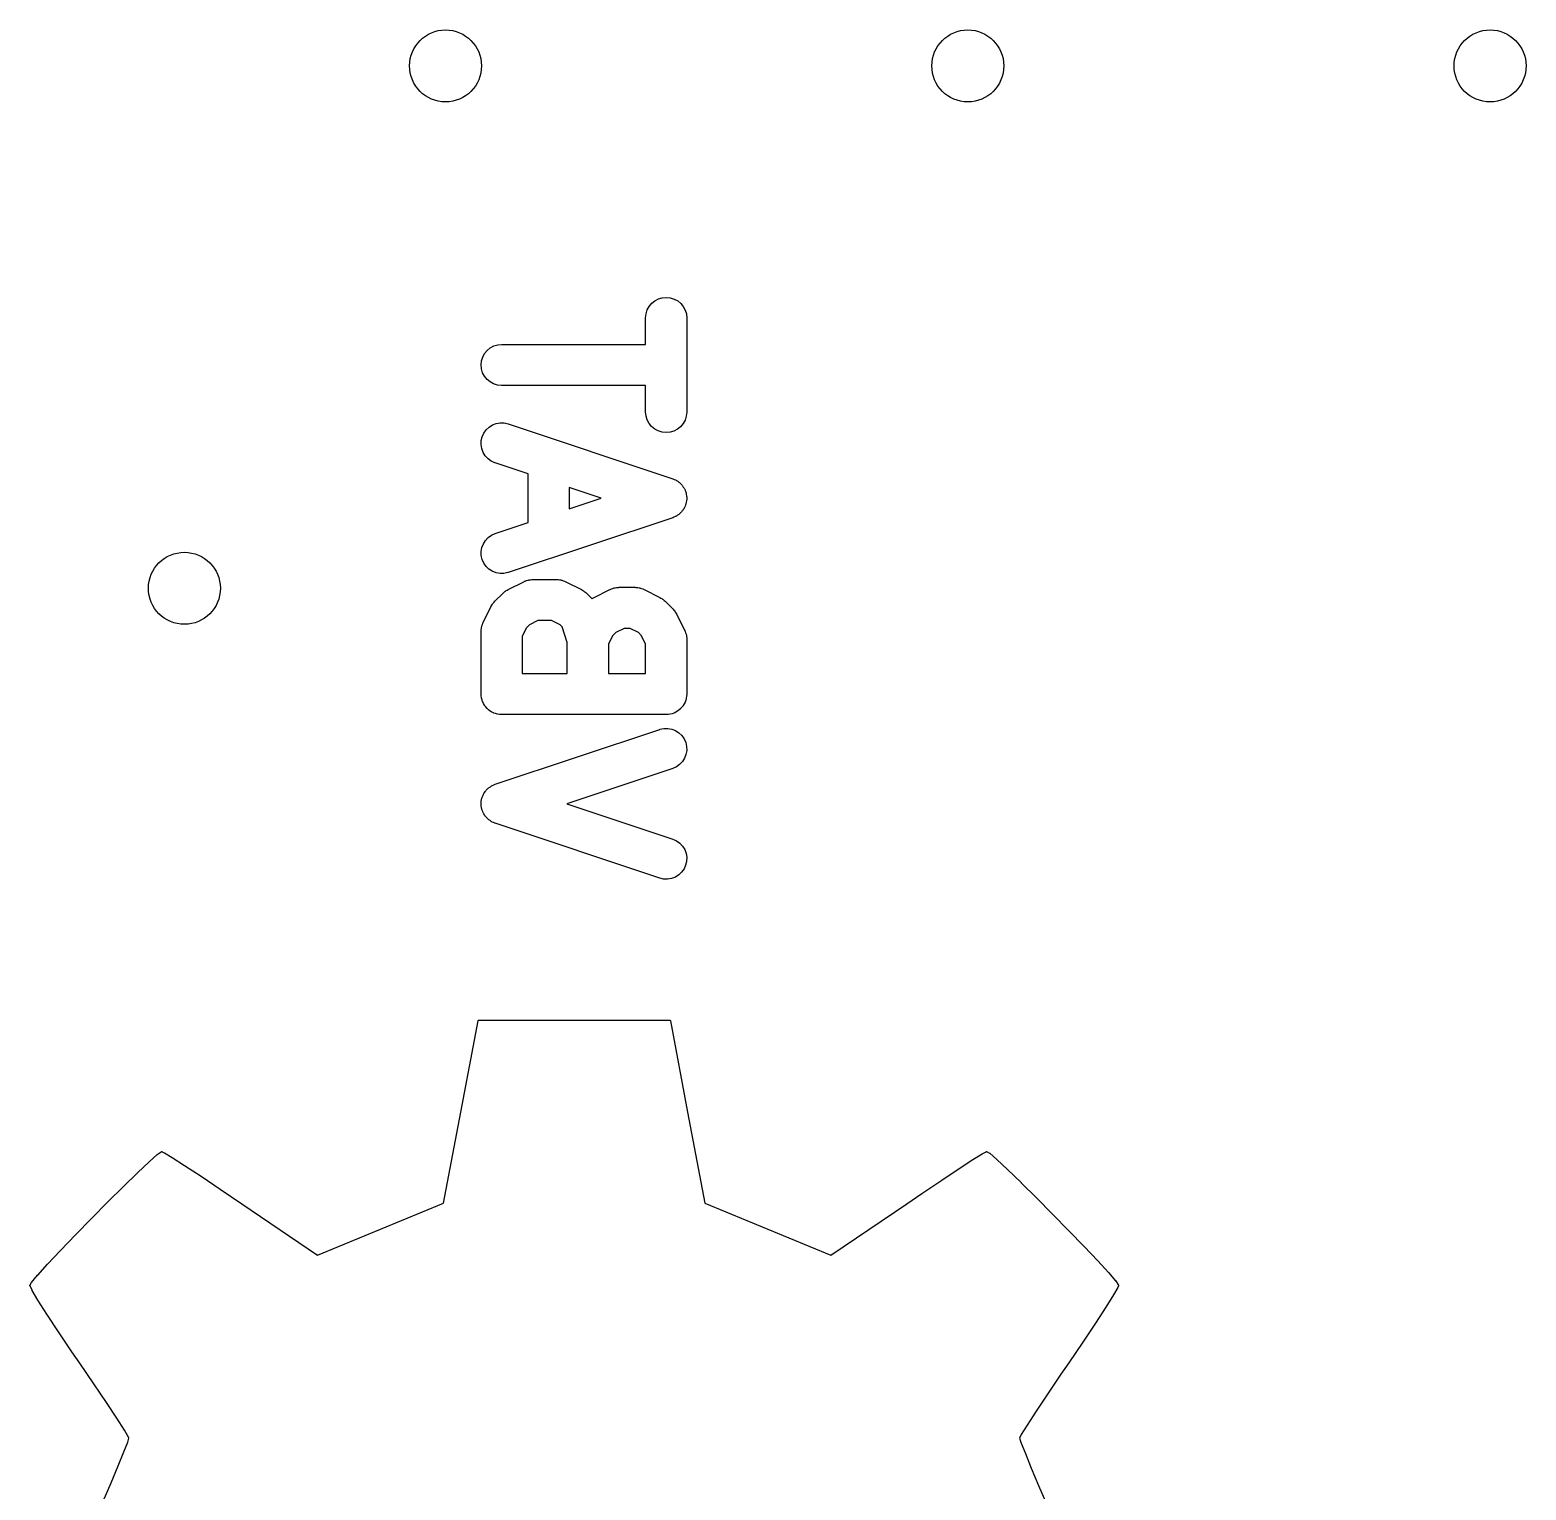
# Model space of a CAD drawing. Extents: x -0.02 to 1.11, y -0.01 to 0.61.
# Drawn here: x 0.8204 to 1.1069, y 0.3274 to 0.6069 of the extents above; entities that cross this region are included whole.
import ezdxf

# ---------------------------------------------------------------- set-up
doc = ezdxf.new("R2010")
doc.units = 0
doc.header["$MEASUREMENT"] = 0
doc.layers.add('BLACK', color=7, linetype='CONTINUOUS')

msp = doc.modelspace()

# ---------------------------------------------------------------- linework, layer by layer
at = {"layer": 'BLACK', "linetype": 'CONTINUOUS'}
for p, q in [((0.9384, 0.55256), (0.93863, 0.55329)), ((0.93863, 0.55329), (0.939, 0.55397)), ((0.939, 0.55397), (0.93949, 0.55456)), ((0.93949, 0.55456), (0.94009, 0.55504)), ((0.94009, 0.55504), (0.94077, 0.55539)), ((0.94077, 0.55539), (0.94151, 0.55561)), ((0.94151, 0.55561), (0.94227, 0.55568)), ((0.94227, 0.55568), (0.94304, 0.5556)), ((0.94304, 0.5556), (0.94377, 0.55537)), ((0.94377, 0.55537), (0.94445, 0.55501)), ((0.94445, 0.55501), (0.94504, 0.55452)), ((0.94504, 0.55452), (0.94553, 0.55392)), ((0.94553, 0.55392), (0.94589, 0.55324)), ((0.94589, 0.55324), (0.94611, 0.55251)), ((0.93831, 0.5518), (0.9384, 0.55256)), ((0.93831, 0.55174), (0.93831, 0.5518)), ((0.93831, 0.54668), (0.93831, 0.55174)), ((0.94611, 0.55251), (0.94619, 0.55174)), ((0.94619, 0.55174), (0.94619, 0.53375)), ((0.90712, 0.54427), (0.90749, 0.54495)), ((0.90749, 0.54495), (0.90798, 0.54554)), ((0.90798, 0.54554), (0.90857, 0.54602)), ((0.90857, 0.54602), (0.90925, 0.54639)), ((0.90925, 0.54639), (0.90999, 0.54661)), ((0.90999, 0.54661), (0.91075, 0.54668)), ((0.91075, 0.54668), (0.93831, 0.54668)), ((0.90682, 0.54277), (0.9069, 0.54354)), ((0.90688, 0.54201), (0.90682, 0.54277)), ((0.9071, 0.54127), (0.90688, 0.54201)), ((0.9069, 0.54354), (0.90712, 0.54427)), ((0.90746, 0.54059), (0.9071, 0.54127)), ((0.90794, 0.53999), (0.90746, 0.54059)), ((0.90853, 0.5395), (0.90794, 0.53999)), ((0.9092, 0.53913), (0.90853, 0.5395)), ((0.90993, 0.53889), (0.9092, 0.53913)), ((0.9107, 0.53881), (0.90993, 0.53889)), ((0.91075, 0.53881), (0.9107, 0.53881)), ((0.93831, 0.53881), (0.91075, 0.53881)), ((0.93831, 0.53375), (0.93831, 0.53881)), ((0.93839, 0.53298), (0.93831, 0.53375)), ((0.93861, 0.53225), (0.93839, 0.53298)), ((0.9461, 0.53293), (0.94587, 0.53219)), ((0.94618, 0.53369), (0.9461, 0.53293)), ((0.94619, 0.53375), (0.94618, 0.53369)), ((0.90734, 0.52972), (0.90779, 0.53034)), ((0.90779, 0.53034), (0.90835, 0.53087)), ((0.90835, 0.53087), (0.909, 0.53127)), ((0.909, 0.53127), (0.90972, 0.53155)), ((0.90972, 0.53155), (0.91048, 0.53167)), ((0.91048, 0.53167), (0.91125, 0.53165)), ((0.91125, 0.53165), (0.912, 0.53148)), ((0.912, 0.53148), (0.94349, 0.52098)), ((0.93897, 0.53157), (0.93861, 0.53225)), ((0.93945, 0.53097), (0.93897, 0.53157)), ((0.94005, 0.53048), (0.93945, 0.53097)), ((0.94072, 0.53012), (0.94005, 0.53048)), ((0.94146, 0.52989), (0.94072, 0.53012)), ((0.94372, 0.53009), (0.94299, 0.52988)), ((0.9444, 0.53045), (0.94372, 0.53009)), ((0.945, 0.53093), (0.9444, 0.53045)), ((0.9455, 0.53152), (0.945, 0.53093)), ((0.94587, 0.53219), (0.9455, 0.53152)), ((0.90682, 0.5275), (0.90685, 0.52827)), ((0.90695, 0.52674), (0.90682, 0.5275)), ((0.90685, 0.52827), (0.90703, 0.52902)), ((0.90703, 0.52902), (0.90734, 0.52972)), ((0.94222, 0.52981), (0.94146, 0.52989)), ((0.94299, 0.52988), (0.94222, 0.52981)), ((0.90721, 0.52602), (0.90695, 0.52674)), ((0.90761, 0.52537), (0.90721, 0.52602)), ((0.90814, 0.5248), (0.90761, 0.52537)), ((0.90876, 0.52435), (0.90814, 0.5248)), ((0.90946, 0.52403), (0.90876, 0.52435)), ((0.90951, 0.52401), (0.90946, 0.52403)), ((0.91581, 0.52191), (0.90951, 0.52401)), ((0.91581, 0.51259), (0.91581, 0.52191)), ((0.9298, 0.51725), (0.92369, 0.51928)), ((0.92369, 0.51928), (0.92369, 0.51521)), ((0.94349, 0.52098), (0.94354, 0.52097)), ((0.94354, 0.52097), (0.94379, 0.52085)), ((0.94379, 0.52085), (0.94405, 0.52075)), ((0.94405, 0.52075), (0.94414, 0.52069)), ((0.94414, 0.52069), (0.94424, 0.52064)), ((0.94424, 0.52064), (0.94446, 0.52048)), ((0.94446, 0.52048), (0.94469, 0.52033)), ((0.94469, 0.52033), (0.94477, 0.52026)), ((0.94477, 0.52026), (0.94486, 0.52019)), ((0.94486, 0.52019), (0.94505, 0.51999)), ((0.94505, 0.51999), (0.94524, 0.5198)), ((0.94524, 0.5198), (0.94531, 0.51971)), ((0.94531, 0.51971), (0.94539, 0.51963)), ((0.94539, 0.51963), (0.94553, 0.51939)), ((0.94553, 0.51939), (0.94568, 0.51917)), ((0.94568, 0.51917), (0.94573, 0.51907)), ((0.94573, 0.51907), (0.94579, 0.51897)), ((0.94579, 0.51897), (0.94588, 0.51872)), ((0.94588, 0.51872), (0.94599, 0.51847)), ((0.92369, 0.51521), (0.9298, 0.51725)), ((0.94586, 0.51573), (0.94576, 0.51548)), ((0.94597, 0.51598), (0.94586, 0.51573)), ((0.946, 0.51609), (0.94597, 0.51598)), ((0.94599, 0.51847), (0.94602, 0.51836)), ((0.94604, 0.51619), (0.946, 0.51609)), ((0.94602, 0.51836), (0.94605, 0.51825)), ((0.94609, 0.51646), (0.94604, 0.51619)), ((0.94605, 0.51825), (0.9461, 0.51798)), ((0.94615, 0.51672), (0.94609, 0.51646)), ((0.9461, 0.51798), (0.94616, 0.51772)), ((0.94617, 0.51695), (0.94615, 0.51684)), ((0.94615, 0.51684), (0.94615, 0.51672)), ((0.94616, 0.51772), (0.94616, 0.5176)), ((0.94616, 0.5176), (0.94618, 0.51749)), ((0.94618, 0.51749), (0.94617, 0.51722)), ((0.94617, 0.51722), (0.94617, 0.51695)), ((0.94349, 0.51351), (0.912, 0.50301)), ((0.94374, 0.51362), (0.94349, 0.51351)), ((0.944, 0.51372), (0.94374, 0.51362)), ((0.94409, 0.51378), (0.944, 0.51372)), ((0.9442, 0.51383), (0.94409, 0.51378)), ((0.94442, 0.51398), (0.9442, 0.51383)), ((0.94465, 0.51413), (0.94442, 0.51398)), ((0.94473, 0.5142), (0.94465, 0.51413)), ((0.94482, 0.51427), (0.94473, 0.5142)), ((0.94501, 0.51447), (0.94482, 0.51427)), ((0.94521, 0.51465), (0.94501, 0.51447)), ((0.94527, 0.51474), (0.94521, 0.51465)), ((0.94535, 0.51483), (0.94527, 0.51474)), ((0.9455, 0.51506), (0.94535, 0.51483)), ((0.94566, 0.51528), (0.9455, 0.51506)), ((0.9457, 0.51538), (0.94566, 0.51528)), ((0.94576, 0.51548), (0.9457, 0.51538)), ((0.90818, 0.50973), (0.9088, 0.51017)), ((0.9088, 0.51017), (0.90951, 0.51048)), ((0.90951, 0.51048), (0.91581, 0.51259)), ((0.90683, 0.50705), (0.90696, 0.50781)), ((0.90684, 0.50628), (0.90683, 0.50705)), ((0.90696, 0.50781), (0.90724, 0.50852)), ((0.90724, 0.50852), (0.90765, 0.50917)), ((0.90765, 0.50917), (0.90818, 0.50973)), ((0.90701, 0.50553), (0.90684, 0.50628)), ((0.90732, 0.50483), (0.90701, 0.50553)), ((0.90775, 0.5042), (0.90732, 0.50483)), ((0.90831, 0.50366), (0.90775, 0.5042)), ((0.90895, 0.50325), (0.90831, 0.50366)), ((0.90967, 0.50296), (0.90895, 0.50325)), ((0.91043, 0.50283), (0.90967, 0.50296)), ((0.91119, 0.50284), (0.91043, 0.50283)), ((0.91194, 0.503), (0.91119, 0.50284)), ((0.912, 0.50301), (0.91194, 0.503)), ((0.91504, 0.5013), (0.91515, 0.50134)), ((0.91515, 0.50134), (0.91525, 0.50139)), ((0.91525, 0.50139), (0.91551, 0.50147)), ((0.91551, 0.50147), (0.91576, 0.50156)), ((0.91576, 0.50156), (0.91587, 0.50158)), ((0.91587, 0.50158), (0.91599, 0.50161)), ((0.91599, 0.50161), (0.91625, 0.50164)), ((0.91625, 0.50164), (0.91652, 0.50168)), ((0.91652, 0.50168), (0.91664, 0.50168)), ((0.91664, 0.50168), (0.91675, 0.50169)), ((0.91675, 0.50169), (0.92125, 0.50169)), ((0.92125, 0.50169), (0.92131, 0.50169)), ((0.92131, 0.50169), (0.92142, 0.50167)), ((0.92142, 0.50167), (0.92154, 0.50168)), ((0.92154, 0.50168), (0.9218, 0.50163)), ((0.9218, 0.50163), (0.92207, 0.5016)), ((0.92207, 0.5016), (0.92218, 0.50157)), ((0.92218, 0.50157), (0.92229, 0.50155)), ((0.92229, 0.50155), (0.92254, 0.50145)), ((0.92254, 0.50145), (0.9228, 0.50137)), ((0.9228, 0.50137), (0.9229, 0.50131)), ((0.90947, 0.49754), (0.91097, 0.49903)), ((0.91097, 0.49903), (0.91101, 0.49907)), ((0.91101, 0.49907), (0.91118, 0.49921)), ((0.91118, 0.49921), (0.91134, 0.49936)), ((0.91134, 0.49936), (0.91148, 0.49945)), ((0.91148, 0.49945), (0.91161, 0.49955)), ((0.91161, 0.49955), (0.9118, 0.49965)), ((0.9118, 0.49965), (0.91199, 0.49977)), ((0.91199, 0.49977), (0.91499, 0.50127)), ((0.91499, 0.50127), (0.91504, 0.5013)), ((0.9229, 0.50131), (0.92301, 0.50127)), ((0.92301, 0.50127), (0.92601, 0.49977)), ((0.92601, 0.49977), (0.92606, 0.49975)), ((0.92606, 0.49975), (0.92624, 0.49963)), ((0.92624, 0.49963), (0.92644, 0.49952)), ((0.92644, 0.49952), (0.92657, 0.49942)), ((0.92657, 0.49942), (0.9267, 0.49933)), ((0.9267, 0.49933), (0.92686, 0.49917)), ((0.92686, 0.49917), (0.92703, 0.49903)), ((0.92703, 0.49903), (0.92805, 0.49801)), ((0.92849, 0.49827), (0.93149, 0.49977)), ((0.93149, 0.49977), (0.93154, 0.4998)), ((0.93154, 0.4998), (0.93165, 0.49984)), ((0.93165, 0.49984), (0.93175, 0.49989)), ((0.93175, 0.49989), (0.93201, 0.49997)), ((0.93201, 0.49997), (0.93226, 0.50006)), ((0.93226, 0.50006), (0.93237, 0.50008)), ((0.93237, 0.50008), (0.93248, 0.50011)), ((0.93248, 0.50011), (0.93275, 0.50014)), ((0.93275, 0.50014), (0.93302, 0.50018)), ((0.93302, 0.50018), (0.93313, 0.50018)), ((0.93313, 0.50018), (0.93325, 0.50019)), ((0.93325, 0.50019), (0.93625, 0.50019)), ((0.93625, 0.50019), (0.9363, 0.50019)), ((0.9363, 0.50019), (0.93642, 0.50017)), ((0.93642, 0.50017), (0.93654, 0.50018)), ((0.93654, 0.50018), (0.9368, 0.50013)), ((0.9368, 0.50013), (0.93707, 0.5001)), ((0.93707, 0.5001), (0.93718, 0.50007)), ((0.93718, 0.50007), (0.93729, 0.50005)), ((0.93729, 0.50005), (0.93754, 0.49995)), ((0.93754, 0.49995), (0.9378, 0.49987)), ((0.9378, 0.49987), (0.9379, 0.49981)), ((0.9379, 0.49981), (0.93801, 0.49977)), ((0.93801, 0.49977), (0.94101, 0.49827)), ((0.90723, 0.49351), (0.90873, 0.49651)), ((0.90873, 0.49651), (0.90875, 0.49656)), ((0.90875, 0.49656), (0.90887, 0.49675)), ((0.90887, 0.49675), (0.90898, 0.49694)), ((0.90898, 0.49694), (0.90908, 0.49707)), ((0.90908, 0.49707), (0.90917, 0.49721)), ((0.90917, 0.49721), (0.90933, 0.49736)), ((0.90933, 0.49736), (0.90947, 0.49754)), ((0.92805, 0.49801), (0.9281, 0.49805)), ((0.9281, 0.49805), (0.9283, 0.49815)), ((0.9283, 0.49815), (0.92849, 0.49827)), ((0.94101, 0.49827), (0.94106, 0.49825)), ((0.94106, 0.49825), (0.94124, 0.49813)), ((0.94124, 0.49813), (0.94144, 0.49802)), ((0.94144, 0.49802), (0.94156, 0.49792)), ((0.94156, 0.49792), (0.9417, 0.49783)), ((0.9417, 0.49783), (0.94186, 0.49767)), ((0.94186, 0.49767), (0.94203, 0.49754)), ((0.94203, 0.49754), (0.94353, 0.49604)), ((0.94353, 0.49604), (0.94357, 0.496)), ((0.94357, 0.496), (0.94371, 0.49582)), ((0.94371, 0.49582), (0.94386, 0.49566)), ((0.94386, 0.49566), (0.94395, 0.49552)), ((0.90694, 0.49268), (0.90695, 0.49279)), ((0.90695, 0.49279), (0.90705, 0.49305)), ((0.90705, 0.49305), (0.90713, 0.4933)), ((0.90713, 0.4933), (0.90719, 0.4934)), ((0.90719, 0.4934), (0.90723, 0.49351)), ((0.91608, 0.49301), (0.91549, 0.49242)), ((0.91768, 0.49381), (0.91608, 0.49301)), ((0.92032, 0.49381), (0.91768, 0.49381)), ((0.92192, 0.49301), (0.92032, 0.49381)), ((0.92231, 0.49262), (0.92192, 0.49301)), ((0.94395, 0.49552), (0.94405, 0.49539)), ((0.94405, 0.49539), (0.94415, 0.4952)), ((0.94415, 0.4952), (0.94427, 0.49501)), ((0.94427, 0.49501), (0.94577, 0.49201)), ((0.90682, 0.49204), (0.90687, 0.4923)), ((0.90683, 0.49192), (0.90682, 0.49204)), ((0.90682, 0.49181), (0.90683, 0.49192)), ((0.90682, 0.49175), (0.90682, 0.49181)), ((0.90682, 0.47975), (0.90682, 0.49175)), ((0.90687, 0.4923), (0.9069, 0.49257)), ((0.9069, 0.49257), (0.90694, 0.49268)), ((0.91549, 0.49242), (0.91469, 0.49082)), ((0.91469, 0.49082), (0.91469, 0.48369)), ((0.92331, 0.48961), (0.92231, 0.49262)), ((0.93198, 0.49092), (0.93119, 0.48932)), ((0.93258, 0.49151), (0.93198, 0.49092)), ((0.93418, 0.49231), (0.93258, 0.49151)), ((0.93532, 0.49231), (0.93418, 0.49231)), ((0.93692, 0.49151), (0.93532, 0.49231)), ((0.93751, 0.49092), (0.93692, 0.49151)), ((0.93831, 0.48932), (0.93751, 0.49092)), ((0.94577, 0.49201), (0.94579, 0.49196)), ((0.94579, 0.49196), (0.94583, 0.49185)), ((0.94583, 0.49185), (0.94589, 0.49175)), ((0.94589, 0.49175), (0.94597, 0.49149)), ((0.94597, 0.49149), (0.94606, 0.49124)), ((0.94606, 0.49124), (0.94608, 0.49113)), ((0.94608, 0.49113), (0.94611, 0.49102)), ((0.94611, 0.49102), (0.94614, 0.49075)), ((0.94614, 0.49075), (0.94618, 0.49048)), ((0.94618, 0.49048), (0.94617, 0.49037)), ((0.94617, 0.49037), (0.94619, 0.49025)), ((0.94619, 0.49025), (0.94619, 0.47975)), ((0.92331, 0.48369), (0.92331, 0.48961)), ((0.93119, 0.48932), (0.93119, 0.48369)), ((0.93831, 0.48369), (0.93831, 0.48932)), ((0.91469, 0.48369), (0.92331, 0.48369)), ((0.93119, 0.48369), (0.93831, 0.48369)), ((0.90685, 0.47939), (0.90682, 0.47975)), ((0.90688, 0.47902), (0.90685, 0.47939)), ((0.90689, 0.479), (0.90688, 0.47902)), ((0.90689, 0.47899), (0.90689, 0.479)), ((0.907, 0.47863), (0.90689, 0.47899)), ((0.9071, 0.47828), (0.907, 0.47863)), ((0.94599, 0.47858), (0.94588, 0.47823)), ((0.9461, 0.47893), (0.94599, 0.47858)), ((0.94614, 0.47933), (0.9461, 0.47896)), ((0.9461, 0.47896), (0.9461, 0.47895)), ((0.9461, 0.47895), (0.9461, 0.47893)), ((0.94618, 0.4797), (0.94614, 0.47933)), ((0.94619, 0.47972), (0.94618, 0.4797)), ((0.94619, 0.47975), (0.94619, 0.47973)), ((0.94619, 0.47973), (0.94619, 0.47973)), ((0.94619, 0.47973), (0.94619, 0.47972)), ((0.90711, 0.47827), (0.9071, 0.47828)), ((0.90711, 0.47825), (0.90711, 0.47827)), ((0.90729, 0.47792), (0.90711, 0.47825)), ((0.90746, 0.4776), (0.90729, 0.47792)), ((0.90747, 0.47759), (0.90746, 0.4776)), ((0.90747, 0.47757), (0.90747, 0.47759)), ((0.90771, 0.47729), (0.90747, 0.47757)), ((0.90794, 0.477), (0.90771, 0.47729)), ((0.90795, 0.47699), (0.90794, 0.477)), ((0.90796, 0.47698), (0.90795, 0.47699)), ((0.90824, 0.47674), (0.90796, 0.47698)), ((0.90853, 0.4765), (0.90824, 0.47674)), ((0.90854, 0.4765), (0.90853, 0.4765)), ((0.90855, 0.47649), (0.90854, 0.4765)), ((0.90888, 0.47631), (0.90855, 0.47649)), ((0.9092, 0.47613), (0.90888, 0.47631)), ((0.90921, 0.47613), (0.9092, 0.47613)), ((0.90923, 0.47612), (0.90921, 0.47613)), ((0.90958, 0.47601), (0.90923, 0.47612)), ((0.90993, 0.4759), (0.90958, 0.47601)), ((0.90995, 0.4759), (0.90993, 0.4759)), ((0.90996, 0.4759), (0.90995, 0.4759)), ((0.91033, 0.47586), (0.90996, 0.4759)), ((0.9107, 0.47582), (0.91033, 0.47586)), ((0.91072, 0.47582), (0.9107, 0.47582)), ((0.91073, 0.47582), (0.91072, 0.47582)), ((0.91072, 0.47582), (0.91072, 0.47582)), ((0.91075, 0.47582), (0.91073, 0.47582)), ((0.94225, 0.47582), (0.91075, 0.47582)), ((0.94262, 0.47585), (0.94225, 0.47582)), ((0.94299, 0.47589), (0.94262, 0.47585)), ((0.943, 0.47589), (0.94299, 0.47589)), ((0.94301, 0.47589), (0.943, 0.47589)), ((0.94337, 0.476), (0.94301, 0.47589)), ((0.94372, 0.4761), (0.94337, 0.476)), ((0.94373, 0.47611), (0.94372, 0.4761)), ((0.94375, 0.47611), (0.94373, 0.47611)), ((0.94408, 0.47629), (0.94375, 0.47611)), ((0.9444, 0.47646), (0.94408, 0.47629)), ((0.94441, 0.47647), (0.9444, 0.47646)), ((0.94443, 0.47647), (0.94441, 0.47647)), ((0.94471, 0.47671), (0.94443, 0.47647)), ((0.945, 0.47694), (0.94471, 0.47671)), ((0.94501, 0.47695), (0.945, 0.47694)), ((0.94502, 0.47696), (0.94501, 0.47695)), ((0.94526, 0.47724), (0.94502, 0.47696)), ((0.9455, 0.47753), (0.94526, 0.47724)), ((0.94551, 0.47755), (0.9455, 0.47754)), ((0.9455, 0.47754), (0.9455, 0.47753)), ((0.94569, 0.47788), (0.94551, 0.47755)), ((0.94587, 0.4782), (0.94569, 0.47788)), ((0.94588, 0.47823), (0.94587, 0.47822)), ((0.94587, 0.47822), (0.94587, 0.4782)), ((0.90951, 0.46249), (0.941, 0.47299)), ((0.941, 0.47299), (0.94105, 0.47301)), ((0.94105, 0.47301), (0.94181, 0.47317)), ((0.94181, 0.47317), (0.94258, 0.47318)), ((0.94258, 0.47318), (0.94333, 0.47304)), ((0.94333, 0.47304), (0.94405, 0.47276)), ((0.94405, 0.47276), (0.94469, 0.47234)), ((0.94469, 0.47234), (0.94524, 0.47181)), ((0.94524, 0.47181), (0.94568, 0.47118)), ((0.94568, 0.47118), (0.94599, 0.47047)), ((0.94599, 0.47047), (0.94616, 0.46972)), ((0.94576, 0.46748), (0.94535, 0.46683)), ((0.94604, 0.4682), (0.94576, 0.46748)), ((0.94617, 0.46895), (0.94604, 0.4682)), ((0.94616, 0.46972), (0.94617, 0.46895)), ((0.94349, 0.46552), (0.9232, 0.45876)), ((0.9442, 0.46583), (0.94349, 0.46552)), ((0.94482, 0.46627), (0.9442, 0.46583)), ((0.94535, 0.46683), (0.94482, 0.46627)), ((0.90765, 0.46118), (0.90773, 0.46126)), ((0.90773, 0.46126), (0.90779, 0.46135)), ((0.90779, 0.46135), (0.90799, 0.46154)), ((0.90799, 0.46154), (0.90818, 0.46173)), ((0.90818, 0.46173), (0.90827, 0.4618)), ((0.90827, 0.4618), (0.90835, 0.46188)), ((0.90835, 0.46188), (0.90858, 0.46202)), ((0.90858, 0.46202), (0.9088, 0.46218)), ((0.9088, 0.46218), (0.90891, 0.46222)), ((0.90891, 0.46222), (0.909, 0.46228)), ((0.909, 0.46228), (0.90926, 0.46238)), ((0.90926, 0.46238), (0.90951, 0.46249)), ((0.90682, 0.45851), (0.90683, 0.45878)), ((0.90684, 0.4584), (0.90682, 0.45851)), ((0.90683, 0.45905), (0.90685, 0.45917)), ((0.90683, 0.45878), (0.90683, 0.45905)), ((0.90684, 0.45829), (0.90684, 0.4584)), ((0.90685, 0.45928), (0.90691, 0.45954)), ((0.90685, 0.45917), (0.90685, 0.45928)), ((0.90691, 0.45954), (0.90696, 0.45981)), ((0.90696, 0.45981), (0.907, 0.45992)), ((0.907, 0.45992), (0.90703, 0.46003)), ((0.90703, 0.46003), (0.90714, 0.46027)), ((0.90714, 0.46027), (0.90724, 0.46053)), ((0.90724, 0.46053), (0.9073, 0.46062)), ((0.9073, 0.46062), (0.90734, 0.46073)), ((0.90734, 0.46073), (0.9075, 0.46095)), ((0.9075, 0.46095), (0.90765, 0.46118)), ((0.9232, 0.45876), (0.94349, 0.45199)), ((0.9069, 0.45802), (0.90684, 0.45829)), ((0.90695, 0.45775), (0.9069, 0.45802)), ((0.90698, 0.45765), (0.90695, 0.45775)), ((0.90701, 0.45754), (0.90698, 0.45765)), ((0.90712, 0.45729), (0.90701, 0.45754)), ((0.90721, 0.45703), (0.90712, 0.45729)), ((0.90727, 0.45694), (0.90721, 0.45703)), ((0.90732, 0.45683), (0.90727, 0.45694)), ((0.90747, 0.45661), (0.90732, 0.45683)), ((0.90761, 0.45638), (0.90747, 0.45661)), ((0.90769, 0.45629), (0.90761, 0.45638)), ((0.90775, 0.4562), (0.90769, 0.45629)), ((0.90795, 0.45601), (0.90775, 0.4562)), ((0.90814, 0.45581), (0.90795, 0.45601)), ((0.90823, 0.45575), (0.90814, 0.45581)), ((0.90831, 0.45567), (0.90823, 0.45575)), ((0.90854, 0.45552), (0.90831, 0.45567)), ((0.90876, 0.45536), (0.90854, 0.45552)), ((0.90886, 0.45531), (0.90876, 0.45536)), ((0.90895, 0.45525), (0.90886, 0.45531)), ((0.90921, 0.45515), (0.90895, 0.45525)), ((0.90946, 0.45504), (0.90921, 0.45515)), ((0.90951, 0.45502), (0.90946, 0.45504)), ((0.941, 0.44452), (0.90951, 0.45502)), ((0.94349, 0.45199), (0.94354, 0.45197)), ((0.94354, 0.45197), (0.94424, 0.45165)), ((0.94424, 0.45165), (0.94486, 0.4512)), ((0.94486, 0.4512), (0.94539, 0.45064)), ((0.94539, 0.45064), (0.94579, 0.44998)), ((0.94579, 0.44998), (0.94605, 0.44926)), ((0.94597, 0.44699), (0.94566, 0.44629)), ((0.94615, 0.44773), (0.94597, 0.44699)), ((0.94605, 0.44926), (0.94618, 0.4485)), ((0.94618, 0.4485), (0.94615, 0.44773)), ((0.94175, 0.44435), (0.941, 0.44452)), ((0.94252, 0.44433), (0.94175, 0.44435)), ((0.94328, 0.44446), (0.94252, 0.44433)), ((0.944, 0.44473), (0.94328, 0.44446)), ((0.94465, 0.44514), (0.944, 0.44473)), ((0.94521, 0.44566), (0.94465, 0.44514)), ((0.94566, 0.44629), (0.94521, 0.44566)), ((0.90292, 0.39969), (0.90622, 0.41719)), ((0.90622, 0.41719), (0.90623, 0.41721)), ((0.90622, 0.41719), (0.90622, 0.41719)), ((0.90622, 0.41719), (0.90622, 0.41719)), ((0.90623, 0.41721), (0.90624, 0.41723)), ((0.90624, 0.41724), (0.90625, 0.41726)), ((0.90624, 0.41723), (0.90624, 0.41724)), ((0.90624, 0.41723), (0.90624, 0.41723)), ((0.90625, 0.41726), (0.90626, 0.41728)), ((0.90625, 0.41726), (0.90625, 0.41726)), ((0.90625, 0.41726), (0.90625, 0.41726)), ((0.90626, 0.41728), (0.90628, 0.41729)), ((0.90628, 0.41729), (0.9063, 0.41731)), ((0.90628, 0.41729), (0.90628, 0.41729)), ((0.90628, 0.41729), (0.90628, 0.41729)), ((0.9063, 0.41731), (0.90631, 0.41732)), ((0.90631, 0.41732), (0.90633, 0.41733)), ((0.90631, 0.41732), (0.90631, 0.41732)), ((0.90631, 0.41732), (0.90631, 0.41732)), ((0.90633, 0.41733), (0.90634, 0.41734)), ((0.90634, 0.41734), (0.90634, 0.41734)), ((0.90634, 0.41734), (0.90634, 0.41734)), ((0.90634, 0.41734), (0.90636, 0.41734)), ((0.90636, 0.41734), (0.90638, 0.41735)), ((0.90638, 0.41735), (0.90638, 0.41735)), ((0.90638, 0.41735), (0.90638, 0.41735)), ((0.90638, 0.41735), (0.9064, 0.41735)), ((0.9064, 0.41735), (0.90642, 0.41735)), ((0.90642, 0.41735), (0.90642, 0.41735)), ((0.90642, 0.41735), (0.90642, 0.41735)), ((0.90642, 0.41735), (0.94285, 0.41735)), ((0.94285, 0.41735), (0.94286, 0.41735)), ((0.94286, 0.41735), (0.94286, 0.41735)), ((0.94286, 0.41735), (0.94286, 0.41735)), ((0.94286, 0.41735), (0.94289, 0.41735)), ((0.94289, 0.41735), (0.94289, 0.41735)), ((0.94289, 0.41735), (0.94289, 0.41735)), ((0.94289, 0.41735), (0.9429, 0.41734)), ((0.9429, 0.41734), (0.94293, 0.41733)), ((0.94293, 0.41733), (0.94293, 0.41733)), ((0.94293, 0.41733), (0.94294, 0.41733)), ((0.94294, 0.41733), (0.94296, 0.41732)), ((0.94296, 0.41732), (0.94296, 0.41731)), ((0.94296, 0.41731), (0.94296, 0.41731)), ((0.94296, 0.41731), (0.94298, 0.4173)), ((0.94298, 0.4173), (0.94299, 0.41729)), ((0.94299, 0.41729), (0.94299, 0.41729)), ((0.94299, 0.41729), (0.94301, 0.41728)), ((0.94301, 0.41728), (0.94302, 0.41726)), ((0.94302, 0.41726), (0.94302, 0.41726)), ((0.94302, 0.41726), (0.94302, 0.41726)), ((0.94302, 0.41726), (0.94302, 0.41725)), ((0.94302, 0.41725), (0.94303, 0.41723)), ((0.94303, 0.41723), (0.94303, 0.41723)), ((0.94303, 0.41723), (0.94304, 0.41721)), ((0.94304, 0.41721), (0.94305, 0.41719)), ((0.94305, 0.41719), (0.94305, 0.41719)), ((0.94305, 0.41719), (0.94305, 0.41719)), ((0.94305, 0.41719), (0.94635, 0.39969)), ((0.89964, 0.38228), (0.90292, 0.39969)), ((0.90292, 0.39969), (0.90292, 0.39969)), ((0.94635, 0.39969), (0.94963, 0.38228)), ((0.84103, 0.38813), (0.84323, 0.39023)), ((0.84323, 0.39023), (0.84324, 0.39023)), ((0.84324, 0.39023), (0.84479, 0.39162)), ((0.84324, 0.39023), (0.84324, 0.39023)), ((0.84324, 0.39023), (0.84324, 0.39023)), ((0.84479, 0.39162), (0.8448, 0.39162)), ((0.8448, 0.39162), (0.84481, 0.39163)), ((0.84481, 0.39163), (0.84554, 0.39213)), ((0.84481, 0.39163), (0.84481, 0.39163)), ((0.84554, 0.39213), (0.84555, 0.39214)), ((0.84554, 0.39213), (0.84554, 0.39213)), ((0.84555, 0.39214), (0.84557, 0.39215)), ((0.84555, 0.39214), (0.84555, 0.39214)), ((0.84557, 0.39215), (0.84558, 0.39215)), ((0.84558, 0.39215), (0.84559, 0.39216)), ((0.84558, 0.39215), (0.84558, 0.39215)), ((0.84559, 0.39216), (0.8456, 0.39216)), ((0.8456, 0.39216), (0.84561, 0.39216)), ((0.84561, 0.39216), (0.84562, 0.39216)), ((0.84562, 0.39216), (0.84563, 0.39217)), ((0.84563, 0.39217), (0.84564, 0.39217)), ((0.84564, 0.39217), (0.84565, 0.39217)), ((0.84565, 0.39217), (0.84566, 0.39217)), ((0.84566, 0.39217), (0.84566, 0.39217)), ((0.84566, 0.39217), (0.84568, 0.39216)), ((0.84568, 0.39216), (0.84569, 0.39216)), ((0.84569, 0.39216), (0.8457, 0.39216)), ((0.8457, 0.39216), (0.8457, 0.39216)), ((0.8457, 0.39216), (0.84571, 0.39216)), ((0.84571, 0.39216), (0.84573, 0.39215)), ((0.84573, 0.39215), (0.84573, 0.39215)), ((0.84573, 0.39215), (0.84574, 0.39215)), ((0.84574, 0.39215), (0.84614, 0.39195)), ((0.84614, 0.39195), (0.84615, 0.39195)), ((0.84615, 0.39195), (0.84615, 0.39195)), ((0.84615, 0.39195), (0.84616, 0.39194)), ((0.84616, 0.39194), (0.84764, 0.39104)), ((0.84764, 0.39104), (0.84764, 0.39104)), ((0.84764, 0.39104), (0.84765, 0.39104)), ((0.84765, 0.39104), (0.84765, 0.39104)), ((0.84765, 0.39104), (0.85004, 0.3895)), ((0.99835, 0.38893), (1.00098, 0.39063)), ((1.00098, 0.39064), (1.00276, 0.39174)), ((1.00098, 0.39063), (1.00098, 0.39064)), ((1.00098, 0.39064), (1.00098, 0.39064)), ((1.00098, 0.39064), (1.00098, 0.39064)), ((1.00276, 0.39174), (1.00276, 0.39175)), ((1.00276, 0.39175), (1.00276, 0.39175)), ((1.00276, 0.39175), (1.00277, 0.39175)), ((1.00277, 0.39175), (1.00351, 0.39215)), ((1.00351, 0.39215), (1.00351, 0.39215)), ((1.00351, 0.39215), (1.00352, 0.39215)), ((1.00352, 0.39215), (1.00352, 0.39215)), ((1.00352, 0.39215), (1.00353, 0.39215)), ((1.00353, 0.39215), (1.00355, 0.39216)), ((1.00355, 0.39216), (1.00355, 0.39216)), ((1.00355, 0.39216), (1.00356, 0.39216)), ((1.00356, 0.39216), (1.00357, 0.39216)), ((1.00357, 0.39216), (1.00358, 0.39217)), ((1.00358, 0.39217), (1.00359, 0.39217)), ((1.00359, 0.39217), (1.00359, 0.39217)), ((1.00359, 0.39217), (1.00361, 0.39217)), ((1.00361, 0.39217), (1.00362, 0.39217)), ((1.00362, 0.39217), (1.00363, 0.39216)), ((1.00363, 0.39216), (1.00363, 0.39216)), ((1.00363, 0.39216), (1.00365, 0.39216)), ((1.00365, 0.39216), (1.00366, 0.39216)), ((1.00366, 0.39216), (1.00367, 0.39216)), ((1.00367, 0.39216), (1.00367, 0.39215)), ((1.00367, 0.39215), (1.00368, 0.39215)), ((1.00368, 0.39215), (1.0037, 0.39214)), ((1.0037, 0.39214), (1.0037, 0.39214)), ((1.0037, 0.39214), (1.0037, 0.39214)), ((1.0037, 0.39214), (1.00416, 0.39186)), ((1.00416, 0.39186), (1.00416, 0.39186)), ((1.00416, 0.39186), (1.00417, 0.39185)), ((1.00417, 0.39185), (1.00419, 0.39184)), ((1.00419, 0.39184), (1.00555, 0.39066)), ((1.00555, 0.39066), (1.00555, 0.39066)), ((1.00555, 0.39066), (1.00555, 0.39066)), ((1.00555, 0.39066), (1.00555, 0.39066)), ((1.00555, 0.39066), (1.00761, 0.38873)), ((0.83834, 0.38551), (0.84102, 0.38813)), ((0.84102, 0.38813), (0.84103, 0.38813)), ((0.84103, 0.38813), (0.84103, 0.38813)), ((0.85004, 0.3895), (0.85004, 0.3895)), ((0.85004, 0.3895), (0.85004, 0.3895)), ((0.85004, 0.3895), (0.85318, 0.38744)), ((0.85318, 0.38744), (0.85318, 0.38744)), ((0.85318, 0.38744), (0.85318, 0.38744)), ((0.85318, 0.38744), (0.85688, 0.38497)), ((0.9912, 0.38416), (0.99503, 0.38673)), ((0.99503, 0.38673), (0.99835, 0.38893)), ((0.99503, 0.38673), (0.99503, 0.38673)), ((0.99503, 0.38673), (0.99503, 0.38673)), ((0.99835, 0.38893), (0.99835, 0.38893)), ((0.99835, 0.38893), (0.99835, 0.38893)), ((1.00761, 0.38873), (1.00761, 0.38873)), ((1.00761, 0.38873), (1.00761, 0.38873)), ((1.00761, 0.38873), (1.00761, 0.38873)), ((1.00761, 0.38873), (1.0102, 0.38623)), ((0.83534, 0.38253), (0.83833, 0.3855)), ((0.83833, 0.3855), (0.83834, 0.38551)), ((0.83834, 0.38551), (0.83834, 0.38551)), ((0.85688, 0.38497), (0.85688, 0.38497)), ((0.85688, 0.38497), (0.85688, 0.38497)), ((0.85688, 0.38497), (0.86097, 0.3822)), ((0.9883, 0.3822), (0.99119, 0.38416)), ((0.99119, 0.38416), (0.9912, 0.38416)), ((1.0102, 0.38623), (1.0102, 0.38622)), ((1.0102, 0.38622), (1.0102, 0.38622)), ((1.0102, 0.38622), (1.01313, 0.38332)), ((0.83222, 0.37937), (0.83534, 0.38253)), ((0.83534, 0.38253), (0.83534, 0.38253)), ((0.83534, 0.38253), (0.83534, 0.38253)), ((0.86097, 0.3822), (0.86097, 0.3822)), ((0.86097, 0.3822), (0.86097, 0.3822)), ((0.86097, 0.3822), (0.87549, 0.37233)), ((0.88757, 0.37731), (0.89964, 0.38228)), ((0.94963, 0.38228), (0.97378, 0.37233)), ((0.97378, 0.37233), (0.9883, 0.3822)), ((0.9883, 0.3822), (0.9883, 0.3822)), ((0.9883, 0.3822), (0.9883, 0.3822)), ((1.01313, 0.38332), (1.01313, 0.38332)), ((1.01313, 0.38332), (1.01624, 0.3802)), ((0.82914, 0.37622), (0.83222, 0.37937)), ((0.83222, 0.37937), (0.83222, 0.37937)), ((0.83222, 0.37937), (0.83222, 0.37937)), ((1.01624, 0.3802), (1.01624, 0.3802)), ((1.01624, 0.3802), (1.01935, 0.37703)), ((0.82628, 0.37324), (0.82914, 0.37622)), ((0.82914, 0.37622), (0.82914, 0.37622)), ((0.82914, 0.37622), (0.82914, 0.37622)), ((0.87549, 0.37233), (0.88757, 0.37731)), ((0.88757, 0.37731), (0.88757, 0.37731)), ((1.01935, 0.37703), (1.01935, 0.37702)), ((1.01935, 0.37702), (1.01935, 0.37702)), ((1.01935, 0.37702), (1.02228, 0.37399)), ((0.82381, 0.37062), (0.82628, 0.37324)), ((0.82628, 0.37324), (0.82628, 0.37324)), ((0.82628, 0.37324), (0.82628, 0.37324)), ((1.02228, 0.37399), (1.02228, 0.37399)), ((1.02228, 0.37399), (1.02228, 0.37399)), ((1.02228, 0.37399), (1.02487, 0.37126)), ((0.82191, 0.36852), (0.82381, 0.37062)), ((0.82381, 0.37062), (0.82381, 0.37062)), ((0.82381, 0.37062), (0.82381, 0.37062)), ((0.82381, 0.37062), (0.82381, 0.37062)), ((1.02487, 0.37126), (1.02487, 0.37126)), ((1.02487, 0.37126), (1.02487, 0.37126)), ((1.02487, 0.37126), (1.02693, 0.36901)), ((0.82045, 0.36665), (0.82073, 0.36711)), ((0.82073, 0.36712), (0.82074, 0.36713)), ((0.82073, 0.36711), (0.82073, 0.36712)), ((0.82074, 0.36713), (0.82075, 0.36714)), ((0.82075, 0.36714), (0.8219, 0.36852)), ((0.8219, 0.36852), (0.82191, 0.36852)), ((0.82191, 0.36852), (0.82191, 0.36852)), ((0.82191, 0.36852), (0.82191, 0.36852)), ((1.02693, 0.36901), (1.02694, 0.36901)), ((1.02694, 0.36901), (1.02694, 0.36901)), ((1.02694, 0.36901), (1.02694, 0.36901)), ((1.02694, 0.36901), (1.0283, 0.36743)), ((1.0283, 0.36743), (1.02831, 0.36743)), ((1.02831, 0.36743), (1.02831, 0.36742)), ((1.02831, 0.36742), (1.02832, 0.36741)), ((1.02832, 0.36741), (1.02881, 0.36667)), ((0.82042, 0.36656), (0.82043, 0.36658)), ((0.82042, 0.36654), (0.82042, 0.36656)), ((0.82043, 0.36652), (0.82042, 0.36654)), ((0.82042, 0.36654), (0.82042, 0.36654)), ((0.82042, 0.36654), (0.82042, 0.36654)), ((0.82043, 0.3666), (0.82044, 0.36662)), ((0.82043, 0.36658), (0.82043, 0.3666)), ((0.82043, 0.36658), (0.82043, 0.36658)), ((0.82043, 0.36658), (0.82043, 0.36658)), ((0.82043, 0.36651), (0.82043, 0.36652)), ((0.82043, 0.3665), (0.82043, 0.36651)), ((0.82044, 0.36649), (0.82043, 0.3665)), ((0.82043, 0.3665), (0.82043, 0.3665)), ((0.82044, 0.36663), (0.82045, 0.36665)), ((0.82044, 0.36662), (0.82044, 0.36663)), ((0.82044, 0.36662), (0.82044, 0.36662)), ((0.82044, 0.36662), (0.82044, 0.36662)), ((0.82044, 0.36647), (0.82044, 0.36649)), ((0.82084, 0.36562), (0.82044, 0.36647)), ((0.82044, 0.36647), (0.82044, 0.36647)), ((0.82085, 0.36561), (0.82084, 0.36562)), ((0.82085, 0.3656), (0.82085, 0.36561)), ((0.82197, 0.36373), (0.82085, 0.3656)), ((0.82085, 0.3656), (0.82085, 0.3656)), ((1.02791, 0.36472), (1.02645, 0.36239)), ((1.02871, 0.36615), (1.02791, 0.36473)), ((1.02791, 0.36473), (1.02791, 0.36473)), ((1.02791, 0.36473), (1.02791, 0.36472)), ((1.02791, 0.36472), (1.02791, 0.36472)), ((1.02872, 0.36617), (1.02871, 0.36616)), ((1.02871, 0.36616), (1.02871, 0.36615)), ((1.02883, 0.36649), (1.02872, 0.36617)), ((1.02872, 0.36617), (1.02872, 0.36617)), ((1.02881, 0.36667), (1.02881, 0.36667)), ((1.02881, 0.36667), (1.02882, 0.36665)), ((1.02882, 0.36665), (1.02883, 0.36664)), ((1.02883, 0.36664), (1.02883, 0.36664)), ((1.02883, 0.36664), (1.02883, 0.36663)), ((1.02883, 0.36663), (1.02884, 0.36662)), ((1.02884, 0.36651), (1.02883, 0.36649)), ((1.02884, 0.36662), (1.02884, 0.36661)), ((1.02884, 0.36661), (1.02884, 0.3666)), ((1.02884, 0.3666), (1.02884, 0.3666)), ((1.02884, 0.3666), (1.02884, 0.36658)), ((1.02884, 0.36658), (1.02885, 0.36657)), ((1.02885, 0.36654), (1.02884, 0.36653)), ((1.02884, 0.36653), (1.02884, 0.36652)), ((1.02884, 0.36652), (1.02884, 0.36652)), ((1.02884, 0.36652), (1.02884, 0.36651)), ((1.02885, 0.36657), (1.02885, 0.36656)), ((1.02885, 0.36656), (1.02885, 0.36656)), ((1.02885, 0.36656), (1.02885, 0.36654)), ((0.82369, 0.36103), (0.82197, 0.36373)), ((0.82197, 0.36373), (0.82197, 0.36373)), ((0.82197, 0.36373), (0.82197, 0.36373)), ((0.82197, 0.36373), (0.82197, 0.36373)), ((0.82589, 0.35768), (0.82369, 0.36103)), ((0.82369, 0.36103), (0.82369, 0.36103)), ((0.82369, 0.36103), (0.82369, 0.36103)), ((1.02645, 0.36238), (1.02446, 0.35932)), ((1.02645, 0.36239), (1.02645, 0.36238)), ((1.02645, 0.36238), (1.02645, 0.36238)), ((1.02645, 0.36238), (1.02645, 0.36238)), ((1.02446, 0.35931), (1.02204, 0.3557)), ((1.02446, 0.35932), (1.02446, 0.35931)), ((1.02446, 0.35931), (1.02446, 0.35931)), ((0.82846, 0.35386), (0.82589, 0.35768)), ((0.82589, 0.35768), (0.82589, 0.35768)), ((0.82589, 0.35768), (0.82589, 0.35768)), ((1.02204, 0.3557), (1.01932, 0.35171)), ((1.02204, 0.3557), (1.02204, 0.3557)), ((1.02204, 0.3557), (1.02204, 0.3557)), ((0.82995, 0.35169), (0.82846, 0.35386)), ((0.82846, 0.35386), (0.82846, 0.35386)), ((0.82846, 0.35386), (0.82846, 0.35386)), ((0.83266, 0.34772), (0.82995, 0.35169)), ((0.82995, 0.35169), (0.82995, 0.35169)), ((1.01783, 0.34954), (1.01527, 0.34576)), ((1.01932, 0.35171), (1.01783, 0.34954)), ((1.01783, 0.34954), (1.01783, 0.34954)), ((1.01932, 0.35171), (1.01932, 0.35171)), ((0.83266, 0.34771), (0.83266, 0.34772)), ((0.83507, 0.34413), (0.83266, 0.34771)), ((0.83706, 0.34111), (0.83507, 0.34413)), ((1.01527, 0.34576), (1.01307, 0.34246)), ((1.01527, 0.34576), (1.01527, 0.34576)), ((0.83851, 0.33884), (0.83706, 0.34111)), ((1.01307, 0.34246), (1.01135, 0.33982)), ((1.01307, 0.34246), (1.01307, 0.34246)), ((0.8393, 0.33751), (0.83851, 0.33884)), ((1.01024, 0.33803), (1.00988, 0.33732)), ((1.01135, 0.33982), (1.01024, 0.33803)), ((0.8384, 0.3347), (0.83914, 0.33657)), ((0.83914, 0.33657), (0.83939, 0.33731)), ((0.83939, 0.33731), (0.8393, 0.33751)), ((1.00988, 0.33732), (1.01021, 0.33638)), ((1.01021, 0.33638), (1.01102, 0.33436)), ((0.8373, 0.33201), (0.8384, 0.3347)), ((1.01102, 0.33436), (1.01216, 0.33157)), ((0.83595, 0.32878), (0.8373, 0.33201)), ((1.01216, 0.33157), (1.01216, 0.33157)), ((1.01216, 0.33157), (1.01354, 0.32827)), ((0.83446, 0.32526), (0.83595, 0.32878)), ((0.83595, 0.32878), (0.83595, 0.32878)), ((1.01354, 0.32827), (1.01354, 0.32827)), ((1.01354, 0.32827), (1.01504, 0.32473))]:
    msp.add_line(p, q, dxfattribs=at)
at = {"layer": 'BLACK'}
for centre in [(0.9, 0.6), (1, 0.6), (1.1, 0.6), (0.85, 0.5)]:
    msp.add_circle(centre, 0.00689, dxfattribs=at)

doc.saveas('drawing.dxf')
